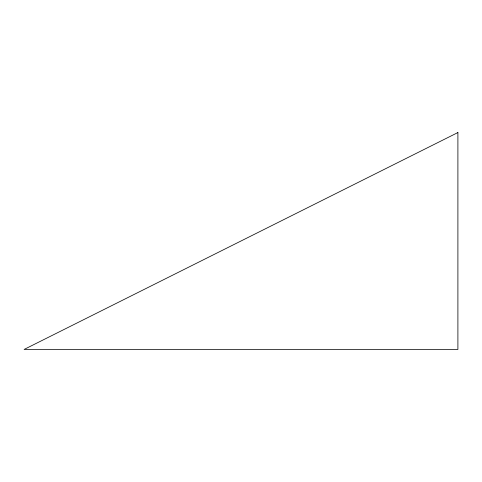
<?xml version="1.0" encoding="UTF-8"?>
<svg xmlns="http://www.w3.org/2000/svg" width="482" height="482" viewBox="0 0 482 482"><rect width="100%" height="100%" fill="white"/><g stroke="black" fill="none" stroke-linecap="round" stroke-linejoin="round"><path stroke-width="0.72" d="M457.9 132.55L24.1 349.45L457.9 349.45L457.9 132.55"/></g></svg>
